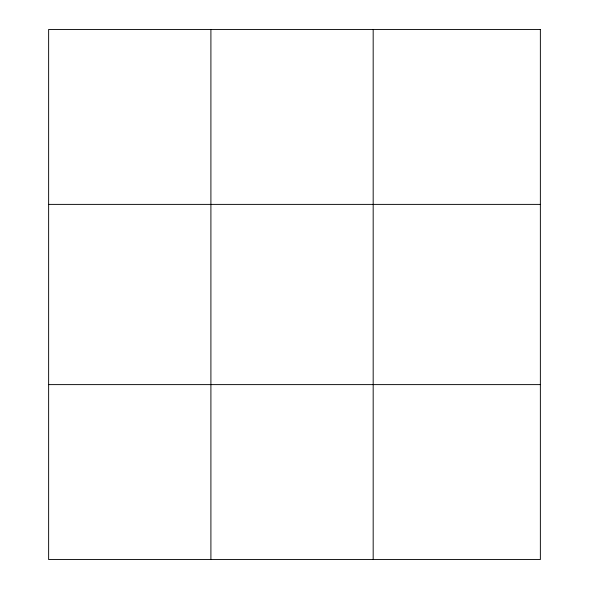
<?xml version="1.0" encoding="UTF-8"?>
<svg xmlns="http://www.w3.org/2000/svg" width="589" height="589" viewBox="0 0 589 589"><rect width="100%" height="100%" fill="white"/><g stroke="black" fill="none" stroke-linecap="round" stroke-linejoin="round"><path stroke-width="0.88" d="M210.906 559.55L210.906 29.45M373.176 559.55L373.176 29.45M48.637 204.383L540.363 204.383M48.637 384.617L540.363 384.617M540.363 29.45L540.363 559.55L48.637 559.55L48.637 29.45L540.363 29.45"/></g></svg>
